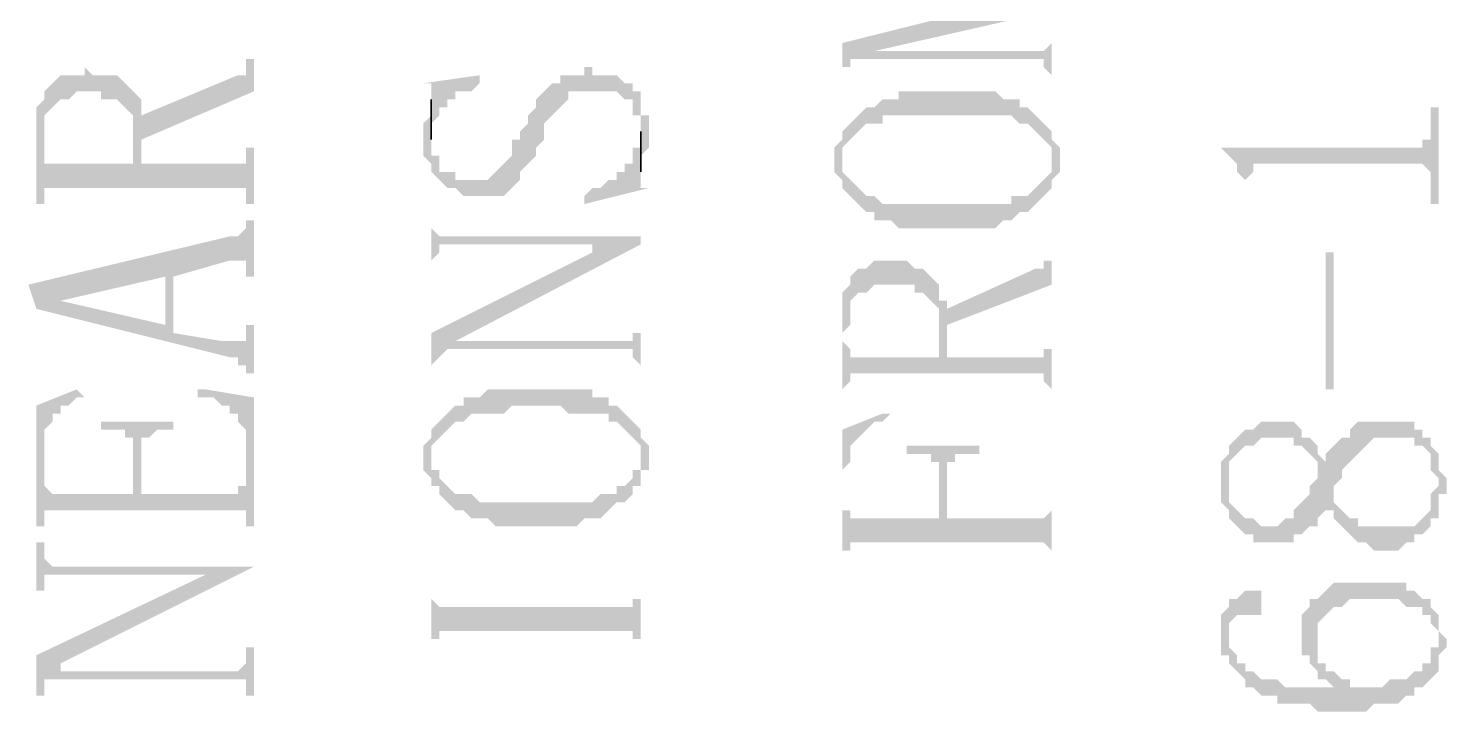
# Model space of a CAD drawing. Header units: millimetres. Extents: x 1186 to 2336, y 1181 to 1549.
# Drawn here: x 1463.73 to 1471.68, y 1273.56 to 1277.39 of the extents above; entities that cross this region are included whole.
import ezdxf

# ---------------------------------------------------------------- set-up
doc = ezdxf.new("R2010")
doc.units = ezdxf.units.MM

msp = doc.modelspace()

# ---------------------------------------------------------------- hatches: boundary and pattern name
at = {"transparency": 33554559}
for points in [[(1468.29287, 1277.30716), (1468.29287, 1277.12663), (1468.29287, 1277.17177), (1468.338, 1277.17177), (1468.338, 1277.2169), (1468.38313, 1277.2169), (1468.4734, 1277.26203), (1469.46631, 1277.48769), (1469.19551, 1277.53282)], [(1468.38313, 1277.2169), (1469.42117, 1277.2169), (1469.42117, 1277.17177), (1469.42117, 1277.17177), (1469.46631, 1277.12663), (1469.46631, 1277.35229), (1469.46631, 1277.30716), (1469.46631, 1277.30716), (1469.42117, 1277.26203), (1468.4734, 1277.26203)], [(1464.36637, 1276.90097), (1464.36637, 1276.76558), (1464.99822, 1277.03637), (1464.99822, 1277.2169), (1464.95309, 1277.2169), (1464.95309, 1277.17177), (1464.95309, 1277.12663), (1464.90796, 1277.12663)], [(1463.77965, 1276.81071), (1463.77965, 1276.40452), (1463.82479, 1276.40452), (1463.82479, 1276.85584), (1463.82479, 1276.90097), (1463.86992, 1276.94611), (1463.86992, 1276.94611), (1463.91505, 1276.99124), (1463.96018, 1276.99124), (1464.00531, 1277.03637), (1464.14071, 1277.03637), (1464.14071, 1276.99124), (1464.23097, 1276.99124), (1464.27611, 1276.94611), (1464.27611, 1276.94611), (1464.32124, 1276.90097), (1464.32124, 1276.63018), (1464.36637, 1276.99124), (1464.32124, 1277.03637), (1464.32124, 1277.03637), (1464.27611, 1277.0815), (1464.27611, 1277.0815), (1464.23097, 1277.12663), (1464.09558, 1277.12663), (1464.05045, 1277.17177), (1464.05045, 1277.12663), (1463.91505, 1277.12663), (1463.86992, 1277.0815), (1463.86992, 1277.0815), (1463.82479, 1277.03637), (1463.82479, 1276.99124), (1463.77965, 1276.94611), (1463.77965, 1276.85584)], [(1465.946, 1276.76558), (1465.946, 1276.67531), (1465.99113, 1276.63018), (1465.99113, 1276.58505), (1465.99113, 1276.58505), (1466.03626, 1276.53992), (1466.03626, 1276.53992), (1466.08139, 1276.49478), (1466.12653, 1276.49478), (1466.17166, 1276.44965), (1466.39732, 1276.44965), (1466.44245, 1276.49478), (1466.44245, 1276.49478), (1466.48758, 1276.53992), (1466.48758, 1276.58505), (1466.53272, 1276.63018), (1466.53272, 1276.63018), (1466.57785, 1276.67531), (1466.57785, 1276.72044), (1466.62298, 1276.76558), (1466.62298, 1276.85584), (1466.66811, 1276.90097), (1466.66811, 1276.90097), (1466.71324, 1276.94611), (1466.71324, 1276.94611), (1466.75838, 1276.99124), (1466.75838, 1277.03637), (1467.02917, 1277.03637), (1467.0743, 1276.99124), (1467.11943, 1276.99124), (1467.11943, 1276.90097), (1467.16457, 1276.90097), (1467.16457, 1276.63018), (1467.16457, 1276.67531), (1467.16457, 1276.67531), (1467.2097, 1276.72044), (1467.2097, 1276.81071), (1467.2097, 1276.90097), (1467.16457, 1276.90097), (1467.16457, 1277.03637), (1467.11943, 1277.03637), (1467.11943, 1277.0815), (1467.0743, 1277.0815), (1467.02917, 1277.12663), (1466.89377, 1277.12663), (1466.89377, 1277.17177), (1466.84864, 1277.17177), (1466.84864, 1277.12663), (1466.71324, 1277.12663), (1466.71324, 1277.0815), (1466.66811, 1277.0815), (1466.62298, 1277.03637), (1466.62298, 1277.03637), (1466.57785, 1276.99124), (1466.57785, 1276.94611), (1466.53272, 1276.90097), (1466.53272, 1276.85584), (1466.48758, 1276.81071), (1466.48758, 1276.76558), (1466.44245, 1276.76558), (1466.44245, 1276.67531), (1466.39732, 1276.63018), (1466.39732, 1276.63018), (1466.35219, 1276.58505), (1466.35219, 1276.58505), (1466.30705, 1276.53992), (1466.12653, 1276.53992), (1466.12653, 1276.58505), (1466.03626, 1276.58505), (1466.03626, 1276.67531), (1465.99113, 1276.67531), (1465.99113, 1276.94611), (1465.99113, 1276.90097), (1465.99113, 1276.90097), (1465.946, 1276.85584), (1465.946, 1276.81071)], [(1465.946, 1277.0815), (1465.99113, 1277.0815), (1465.99113, 1277.03637), (1465.99113, 1276.85584), (1466.03626, 1276.90097), (1466.03626, 1276.94611), (1466.08139, 1276.94611), (1466.08139, 1276.99124), (1466.12653, 1276.99124), (1466.12653, 1277.03637), (1466.21679, 1277.03637), (1466.26192, 1277.0815), (1466.26192, 1277.12663)], [(1463.82479, 1276.44965), (1463.82479, 1276.49478), (1464.95309, 1276.49478), (1464.95309, 1276.40452), (1464.99822, 1276.40452), (1464.99822, 1276.72044), (1464.95309, 1276.72044), (1464.95309, 1276.67531), (1464.95309, 1276.63018), (1464.36637, 1276.63018), (1464.36637, 1276.90097), (1464.36637, 1276.99124), (1464.32124, 1276.63018), (1463.82479, 1276.63018), (1463.82479, 1276.76558)], [(1468.29287, 1276.81071), (1468.29287, 1276.63018), (1468.29287, 1276.67531), (1468.29287, 1276.72044), (1468.338, 1276.76558), (1468.338, 1276.76558), (1468.38313, 1276.81071), (1468.38313, 1276.81071), (1468.42827, 1276.85584), (1468.51853, 1276.85584), (1468.51853, 1276.90097), (1469.24065, 1276.90097), (1469.28578, 1276.85584), (1469.33091, 1276.85584), (1469.37604, 1276.81071), (1469.37604, 1276.81071), (1469.42117, 1276.76558), (1469.42117, 1276.76558), (1469.46631, 1276.72044), (1469.46631, 1276.63018), (1469.46631, 1276.81071), (1469.42117, 1276.85584), (1469.42117, 1276.85584), (1469.37604, 1276.90097), (1469.37604, 1276.90097), (1469.33091, 1276.94611), (1469.28578, 1276.94611), (1469.28578, 1276.99124), (1469.19551, 1276.99124), (1469.15038, 1277.03637), (1468.6088, 1277.03637), (1468.6088, 1276.99124), (1468.51853, 1276.99124), (1468.4734, 1276.94611), (1468.42827, 1276.94611), (1468.38313, 1276.90097), (1468.38313, 1276.90097), (1468.338, 1276.85584), (1468.338, 1276.85584)], [(1470.41408, 1276.72044), (1470.41408, 1276.72044), (1470.45921, 1276.67531), (1470.45921, 1276.67531), (1470.50435, 1276.63018), (1470.50435, 1276.58505), (1470.50435, 1276.58505), (1470.54948, 1276.53992), (1470.54948, 1276.40452), (1470.54948, 1276.53992), (1470.59461, 1276.58505), (1470.59461, 1276.63018), (1471.54239, 1276.63018), (1471.58752, 1276.58505), (1471.58752, 1276.40452), (1471.63265, 1276.40452), (1471.63265, 1276.94611), (1471.58752, 1276.94611), (1471.58752, 1276.85584), (1471.58752, 1276.76558), (1471.54239, 1276.76558), (1471.54239, 1276.72044), (1471.49725, 1276.72044)], [(1468.24774, 1276.63018), (1468.24774, 1276.58505), (1468.29287, 1276.53992), (1468.29287, 1276.49478), (1468.338, 1276.44965), (1468.338, 1276.44965), (1468.38313, 1276.40452), (1468.38313, 1276.40452), (1468.42827, 1276.35939), (1468.4734, 1276.35939), (1468.4734, 1276.31425), (1468.56366, 1276.31425), (1468.6088, 1276.26912), (1469.15038, 1276.26912), (1469.19551, 1276.31425), (1469.24065, 1276.31425), (1469.28578, 1276.35939), (1469.33091, 1276.35939), (1469.37604, 1276.40452), (1469.37604, 1276.40452), (1469.42117, 1276.44965), (1469.42117, 1276.44965), (1469.46631, 1276.49478), (1469.46631, 1276.53992), (1469.46631, 1276.53992), (1469.51144, 1276.58505), (1469.51144, 1276.63018), (1469.51144, 1276.72044), (1469.46631, 1276.76558), (1469.46631, 1276.81071), (1469.46631, 1276.63018), (1469.46631, 1276.58505), (1469.42117, 1276.53992), (1469.42117, 1276.53992), (1469.37604, 1276.49478), (1469.37604, 1276.49478), (1469.33091, 1276.44965), (1469.24065, 1276.44965), (1469.24065, 1276.40452), (1468.51853, 1276.40452), (1468.4734, 1276.44965), (1468.42827, 1276.44965), (1468.38313, 1276.49478), (1468.38313, 1276.49478), (1468.338, 1276.53992), (1468.338, 1276.53992), (1468.29287, 1276.58505), (1468.29287, 1276.63018), (1468.29287, 1276.81071), (1468.29287, 1276.76558), (1468.29287, 1276.76558), (1468.24774, 1276.72044), (1468.24774, 1276.67531)], [(1466.84864, 1276.44965), (1466.84864, 1276.40452), (1467.2097, 1276.49478), (1467.16457, 1276.49478), (1467.16457, 1276.53992), (1467.16457, 1276.72044), (1467.11943, 1276.72044), (1467.11943, 1276.63018), (1467.0743, 1276.63018), (1467.0743, 1276.58505), (1467.02917, 1276.58505), (1467.02917, 1276.53992), (1466.98404, 1276.53992), (1466.93891, 1276.49478), (1466.89377, 1276.49478)], [(1463.73452, 1275.9532), (1463.77965, 1275.8178), (1463.91505, 1275.86293), (1464.50177, 1275.99833), (1464.50177, 1275.72754), (1464.5469, 1275.99833), (1464.86283, 1276.08859), (1464.95309, 1276.08859), (1464.95309, 1275.99833), (1464.99822, 1275.99833), (1464.99822, 1276.31425), (1464.95309, 1276.31425), (1464.95309, 1276.26912), (1464.95309, 1276.26912), (1464.90796, 1276.22399), (1464.86283, 1276.22399)], [(1465.99113, 1276.31425), (1465.99113, 1276.04346), (1465.99113, 1276.08859), (1466.03626, 1276.13373), (1466.03626, 1276.17886), (1466.89377, 1276.17886), (1466.89377, 1276.13373), (1467.16457, 1276.17886), (1467.16457, 1276.22399), (1466.03626, 1276.22399), (1465.99113, 1276.26912)], [(1465.99113, 1275.6824), (1465.99113, 1275.45674), (1465.99113, 1275.50188), (1466.03626, 1275.54701), (1466.03626, 1275.54701), (1466.08139, 1275.59214), (1466.12653, 1275.63727), (1467.16457, 1276.17886), (1466.89377, 1276.13373)], [(1468.29287, 1275.72754), (1468.29287, 1275.36648), (1468.29287, 1275.6824), (1468.338, 1275.72754), (1468.338, 1275.8178), (1468.338, 1275.86293), (1468.38313, 1275.90807), (1468.42827, 1275.90807), (1468.4734, 1275.9532), (1468.69906, 1275.9532), (1468.69906, 1275.90807), (1468.74419, 1275.90807), (1468.78932, 1275.86293), (1468.78932, 1275.86293), (1468.83446, 1275.8178), (1468.83446, 1275.77267), (1468.83446, 1275.54701), (1468.83446, 1275.9532), (1468.78932, 1275.99833), (1468.78932, 1275.99833), (1468.74419, 1276.04346), (1468.69906, 1276.04346), (1468.65393, 1276.08859), (1468.4734, 1276.08859), (1468.42827, 1276.04346), (1468.38313, 1276.04346), (1468.338, 1275.99833), (1468.338, 1275.9532), (1468.29287, 1275.90807), (1468.29287, 1275.77267)], [(1468.87959, 1275.8178), (1468.87959, 1275.72754), (1469.46631, 1275.9532), (1469.46631, 1276.13373), (1469.46631, 1276.08859), (1469.42117, 1276.08859), (1469.42117, 1276.04346), (1469.37604, 1276.04346)], [(1471.04593, 1275.36648), (1471.04593, 1276.13373), (1471.0008, 1276.13373), (1471.0008, 1275.36648)], [(1463.77965, 1275.8178), (1464.86283, 1275.54701), (1464.90796, 1275.54701), (1464.90796, 1275.50188), (1464.95309, 1275.50188), (1464.95309, 1275.45674), (1464.99822, 1275.45674), (1464.99822, 1275.72754), (1464.95309, 1275.72754), (1464.95309, 1275.6824), (1464.95309, 1275.63727), (1464.81769, 1275.63727), (1464.5469, 1275.6824), (1464.5469, 1275.99833), (1464.50177, 1275.72754), (1463.91505, 1275.86293), (1463.91505, 1275.86293)], [(1468.29287, 1275.36648), (1468.338, 1275.41161), (1468.338, 1275.45674), (1469.42117, 1275.45674), (1469.42117, 1275.41161), (1469.42117, 1275.41161), (1469.46631, 1275.36648), (1469.46631, 1275.63727), (1469.46631, 1275.59214), (1469.42117, 1275.59214), (1469.42117, 1275.54701), (1468.87959, 1275.54701), (1468.87959, 1275.86293), (1468.83446, 1275.86293), (1468.83446, 1275.90807), (1468.83446, 1275.54701), (1468.338, 1275.54701), (1468.338, 1275.59214), (1468.338, 1275.59214), (1468.29287, 1275.63727), (1468.29287, 1275.6824)], [(1466.08139, 1275.59214), (1467.11943, 1275.59214), (1467.11943, 1275.54701), (1467.11943, 1275.54701), (1467.16457, 1275.50188), (1467.16457, 1275.45674), (1467.16457, 1275.72754), (1467.16457, 1275.6824), (1467.11943, 1275.6824), (1467.11943, 1275.63727), (1466.12653, 1275.63727)], [(1463.77965, 1275.27621), (1463.77965, 1274.59923), (1463.82479, 1274.59923), (1463.82479, 1275.05055), (1463.82479, 1275.14082), (1463.86992, 1275.18595), (1463.86992, 1275.23108), (1463.91505, 1275.23108), (1463.91505, 1275.27621), (1463.96018, 1275.27621), (1464.00531, 1275.32135), (1464.05045, 1275.32135), (1464.00531, 1275.36648)], [(1464.6823, 1275.36648), (1464.6823, 1275.32135), (1464.77256, 1275.32135), (1464.81769, 1275.27621), (1464.86283, 1275.27621), (1464.86283, 1275.23108), (1464.90796, 1275.23108), (1464.90796, 1275.18595), (1464.95309, 1275.14082), (1464.95309, 1274.59923), (1464.99822, 1274.59923), (1464.99822, 1275.32135), (1464.72743, 1275.36648)], [(1465.99113, 1275.14082), (1465.99113, 1275.00542), (1465.99113, 1275.05055), (1465.99113, 1275.05055), (1466.03626, 1275.09569), (1466.03626, 1275.09569), (1466.08139, 1275.14082), (1466.08139, 1275.14082), (1466.12653, 1275.18595), (1466.17166, 1275.18595), (1466.21679, 1275.23108), (1466.39732, 1275.23108), (1466.44245, 1275.27621), (1466.71324, 1275.27621), (1466.75838, 1275.23108), (1466.98404, 1275.23108), (1466.98404, 1275.18595), (1467.02917, 1275.18595), (1467.0743, 1275.14082), (1467.0743, 1275.14082), (1467.11943, 1275.09569), (1467.11943, 1275.09569), (1467.16457, 1275.05055), (1467.16457, 1275.00542), (1467.16457, 1275.14082), (1467.11943, 1275.18595), (1467.11943, 1275.18595), (1467.0743, 1275.23108), (1467.0743, 1275.23108), (1467.02917, 1275.27621), (1466.98404, 1275.27621), (1466.98404, 1275.32135), (1466.89377, 1275.32135), (1466.89377, 1275.36648), (1466.30705, 1275.36648), (1466.26192, 1275.32135), (1466.17166, 1275.32135), (1466.17166, 1275.27621), (1466.12653, 1275.27621), (1466.08139, 1275.23108), (1466.08139, 1275.23108), (1466.03626, 1275.18595), (1466.03626, 1275.18595)], [(1468.29287, 1275.14082), (1468.29287, 1274.4187), (1468.29287, 1274.91516), (1468.29287, 1274.91516), (1468.338, 1274.96029), (1468.338, 1275.05055), (1468.38313, 1275.09569), (1468.38313, 1275.09569), (1468.42827, 1275.14082), (1468.42827, 1275.14082), (1468.4734, 1275.18595), (1468.51853, 1275.18595), (1468.56366, 1275.23108), (1468.51853, 1275.23108)], [(1464.14071, 1275.18595), (1464.14071, 1275.14082), (1464.27611, 1275.14082), (1464.27611, 1275.09569), (1464.32124, 1275.09569), (1464.32124, 1274.77976), (1464.36637, 1275.00542), (1464.36637, 1275.09569), (1464.4115, 1275.09569), (1464.45664, 1275.14082), (1464.5469, 1275.14082), (1464.5469, 1275.18595)], [(1465.946, 1275.00542), (1465.946, 1274.91516), (1465.99113, 1274.87003), (1465.99113, 1274.82489), (1466.03626, 1274.82489), (1466.03626, 1274.77976), (1466.08139, 1274.73463), (1466.08139, 1274.73463), (1466.12653, 1274.6895), (1466.17166, 1274.6895), (1466.21679, 1274.64436), (1466.30705, 1274.64436), (1466.35219, 1274.59923), (1466.80351, 1274.59923), (1466.84864, 1274.64436), (1466.93891, 1274.64436), (1466.98404, 1274.6895), (1466.98404, 1274.6895), (1467.02917, 1274.73463), (1467.0743, 1274.73463), (1467.11943, 1274.77976), (1467.11943, 1274.82489), (1467.16457, 1274.82489), (1467.16457, 1274.91516), (1467.2097, 1274.91516), (1467.2097, 1275.00542), (1467.2097, 1275.05055), (1467.16457, 1275.09569), (1467.16457, 1275.14082), (1467.16457, 1274.96029), (1467.16457, 1274.91516), (1467.11943, 1274.91516), (1467.11943, 1274.87003), (1467.0743, 1274.82489), (1467.02917, 1274.82489), (1467.02917, 1274.77976), (1466.93891, 1274.77976), (1466.89377, 1274.73463), (1466.26192, 1274.73463), (1466.21679, 1274.77976), (1466.12653, 1274.77976), (1466.08139, 1274.82489), (1466.08139, 1274.82489), (1466.03626, 1274.87003), (1466.03626, 1274.91516), (1465.99113, 1274.91516), (1465.99113, 1275.14082), (1465.99113, 1275.09569), (1465.946, 1275.05055)], [(1470.41408, 1274.87003), (1470.41408, 1274.73463), (1470.41408, 1274.73463), (1470.45921, 1274.6895), (1470.45921, 1274.64436), (1470.45921, 1274.64436), (1470.50435, 1274.59923), (1470.50435, 1274.59923), (1470.54948, 1274.5541), (1470.59461, 1274.5541), (1470.59461, 1274.50897), (1470.82027, 1274.50897), (1470.82027, 1274.5541), (1470.8654, 1274.5541), (1470.91054, 1274.59923), (1470.95567, 1274.59923), (1470.95567, 1274.64436), (1471.0008, 1274.6895), (1471.0008, 1274.73463), (1471.0008, 1274.6895), (1471.04593, 1274.6895), (1471.04593, 1274.82489), (1471.09106, 1274.87003), (1471.09106, 1274.91516), (1471.1362, 1274.96029), (1471.1362, 1274.96029), (1471.18133, 1275.00542), (1471.18133, 1275.00542), (1471.22646, 1275.05055), (1471.22646, 1275.05055), (1471.27159, 1275.09569), (1471.49725, 1275.09569), (1471.49725, 1275.05055), (1471.54239, 1275.05055), (1471.58752, 1275.00542), (1471.58752, 1274.91516), (1471.63265, 1274.87003), (1471.63265, 1274.64436), (1471.63265, 1274.77976), (1471.67778, 1274.77976), (1471.67778, 1274.87003), (1471.63265, 1274.91516), (1471.63265, 1275.00542), (1471.63265, 1275.00542), (1471.58752, 1275.05055), (1471.58752, 1275.09569), (1471.54239, 1275.09569), (1471.54239, 1275.14082), (1471.49725, 1275.14082), (1471.49725, 1275.18595), (1471.18133, 1275.18595), (1471.1362, 1275.14082), (1471.1362, 1275.09569), (1471.09106, 1275.09569), (1471.04593, 1275.05055), (1471.04593, 1275.05055), (1471.0008, 1275.00542), (1471.0008, 1274.96029), (1471.0008, 1274.96029), (1470.95567, 1275.00542), (1470.95567, 1274.91516), (1470.95567, 1274.87003), (1470.91054, 1274.82489), (1470.91054, 1274.77976), (1470.91054, 1274.77976), (1470.8654, 1274.73463), (1470.8654, 1274.73463), (1470.82027, 1274.6895), (1470.82027, 1274.64436), (1470.77514, 1274.64436), (1470.73001, 1274.59923), (1470.63974, 1274.59923), (1470.59461, 1274.64436), (1470.54948, 1274.64436), (1470.50435, 1274.6895), (1470.50435, 1274.6895), (1470.45921, 1274.73463), (1470.45921, 1275.05055), (1470.45921, 1275.00542), (1470.41408, 1274.96029), (1470.41408, 1274.91516), (1470.41408, 1274.91516)], [(1470.45921, 1275.05055), (1470.45921, 1274.87003), (1470.45921, 1274.96029), (1470.50435, 1275.00542), (1470.50435, 1275.00542), (1470.54948, 1275.05055), (1470.59461, 1275.05055), (1470.63974, 1275.09569), (1470.82027, 1275.09569), (1470.82027, 1275.05055), (1470.8654, 1275.05055), (1470.91054, 1275.00542), (1470.91054, 1275.00542), (1470.95567, 1274.96029), (1470.95567, 1274.91516), (1470.95567, 1275.05055), (1470.95567, 1275.05055), (1470.91054, 1275.09569), (1470.8654, 1275.09569), (1470.8654, 1275.14082), (1470.8654, 1275.14082), (1470.82027, 1275.18595), (1470.63974, 1275.18595), (1470.59461, 1275.14082), (1470.54948, 1275.14082), (1470.50435, 1275.09569), (1470.50435, 1275.09569)], [(1463.82479, 1274.59923), (1463.82479, 1274.6895), (1464.95309, 1274.6895), (1464.95309, 1274.64436), (1464.95309, 1274.87003), (1464.95309, 1274.82489), (1464.90796, 1274.82489), (1464.90796, 1274.77976), (1464.36637, 1274.77976), (1464.36637, 1275.00542), (1464.32124, 1274.77976), (1463.86992, 1274.77976), (1463.82479, 1274.82489), (1463.82479, 1275.05055)], [(1468.65393, 1275.05055), (1468.65393, 1275.00542), (1468.78932, 1275.00542), (1468.78932, 1274.96029), (1468.83446, 1274.96029), (1468.83446, 1274.64436), (1468.87959, 1274.87003), (1468.87959, 1274.96029), (1468.92472, 1274.96029), (1468.92472, 1275.00542), (1469.06012, 1275.00542), (1469.06012, 1275.05055)], [(1468.29287, 1274.46384), (1468.338, 1274.46384), (1468.338, 1274.50897), (1469.42117, 1274.50897), (1469.46631, 1274.46384), (1469.46631, 1274.4187), (1469.46631, 1274.73463), (1469.46631, 1274.6895), (1469.46631, 1274.6895), (1469.42117, 1274.64436), (1468.87959, 1274.64436), (1468.87959, 1274.87003), (1468.83446, 1274.64436), (1468.338, 1274.64436), (1468.338, 1274.6895), (1468.29287, 1274.6895), (1468.29287, 1274.91516)], [(1471.04593, 1274.6895), (1471.04593, 1274.64436), (1471.09106, 1274.59923), (1471.09106, 1274.59923), (1471.1362, 1274.5541), (1471.1362, 1274.5541), (1471.18133, 1274.50897), (1471.22646, 1274.50897), (1471.27159, 1274.46384), (1471.40699, 1274.46384), (1471.45212, 1274.50897), (1471.49725, 1274.50897), (1471.49725, 1274.5541), (1471.54239, 1274.5541), (1471.58752, 1274.59923), (1471.58752, 1274.64436), (1471.63265, 1274.64436), (1471.63265, 1274.82489), (1471.63265, 1274.82489), (1471.58752, 1274.77976), (1471.58752, 1274.6895), (1471.58752, 1274.6895), (1471.54239, 1274.64436), (1471.54239, 1274.64436), (1471.49725, 1274.59923), (1471.18133, 1274.59923), (1471.18133, 1274.64436), (1471.1362, 1274.64436), (1471.09106, 1274.6895), (1471.09106, 1274.6895), (1471.04593, 1274.73463), (1471.04593, 1274.73463)], [(1463.77965, 1274.50897), (1463.77965, 1274.23817), (1463.82479, 1274.23817), (1463.82479, 1274.32844), (1464.72743, 1274.32844), (1464.99822, 1274.37357), (1463.86992, 1274.37357), (1463.82479, 1274.4187), (1463.82479, 1274.50897)], [(1463.77965, 1273.87712), (1463.77965, 1273.65146), (1463.82479, 1273.65146), (1463.82479, 1273.69659), (1463.82479, 1273.74172), (1463.86992, 1273.74172), (1463.91505, 1273.83199), (1464.99822, 1274.37357), (1464.72743, 1274.32844)], [(1465.99113, 1274.37357), (1465.99113, 1273.78685), (1465.99113, 1273.96738), (1466.03626, 1273.96738), (1466.03626, 1274.01251), (1467.11943, 1274.01251), (1467.11943, 1273.96738), (1467.16457, 1273.96738), (1467.16457, 1273.78685), (1467.16457, 1274.37357), (1467.16457, 1274.19304), (1467.11943, 1274.19304), (1467.11943, 1274.14791), (1466.03626, 1274.14791), (1465.99113, 1274.19304)], [(1470.8654, 1273.96738), (1470.8654, 1273.87712), (1470.91054, 1273.87712), (1470.91054, 1273.83199), (1470.91054, 1273.83199), (1470.95567, 1273.78685), (1470.95567, 1274.05765), (1470.95567, 1274.05765), (1471.0008, 1274.10278), (1471.0008, 1274.10278), (1471.04593, 1274.14791), (1471.09106, 1274.14791), (1471.1362, 1274.19304), (1471.40699, 1274.19304), (1471.45212, 1274.14791), (1471.54239, 1274.14791), (1471.54239, 1274.10278), (1471.58752, 1274.10278), (1471.58752, 1274.05765), (1471.58752, 1274.05765), (1471.63265, 1274.01251), (1471.63265, 1273.78685), (1471.63265, 1273.83199), (1471.63265, 1273.87712), (1471.67778, 1273.92225), (1471.67778, 1273.96738), (1471.67778, 1273.96738), (1471.63265, 1274.01251), (1471.63265, 1274.10278), (1471.63265, 1274.10278), (1471.58752, 1274.14791), (1471.58752, 1274.19304), (1471.54239, 1274.19304), (1471.49725, 1274.23817), (1471.45212, 1274.23817), (1471.45212, 1274.28331), (1471.04593, 1274.28331), (1471.0008, 1274.23817), (1471.0008, 1274.23817), (1470.95567, 1274.19304), (1470.91054, 1274.19304), (1470.91054, 1274.14791), (1470.91054, 1274.14791), (1470.8654, 1274.10278), (1470.8654, 1274.01251)], [(1470.45921, 1274.14791), (1470.45921, 1274.01251), (1470.45921, 1274.05765), (1470.45921, 1274.05765), (1470.50435, 1274.10278), (1470.63974, 1274.10278), (1470.63974, 1274.14791), (1470.63974, 1274.23817), (1470.54948, 1274.23817), (1470.50435, 1274.19304), (1470.45921, 1274.19304)], [(1470.41408, 1274.01251), (1470.41408, 1273.96738), (1470.41408, 1273.87712), (1470.45921, 1273.87712), (1470.45921, 1273.83199), (1470.50435, 1273.78685), (1470.50435, 1273.78685), (1470.54948, 1273.74172), (1470.54948, 1273.69659), (1470.59461, 1273.69659), (1470.63974, 1273.65146), (1470.73001, 1273.65146), (1470.73001, 1273.60632), (1470.91054, 1273.60632), (1470.95567, 1273.56119), (1471.22646, 1273.56119), (1471.27159, 1273.60632), (1471.40699, 1273.60632), (1471.45212, 1273.65146), (1471.49725, 1273.65146), (1471.49725, 1273.69659), (1471.54239, 1273.69659), (1471.58752, 1273.74172), (1471.58752, 1273.74172), (1471.63265, 1273.78685), (1471.63265, 1273.96738), (1471.63265, 1273.92225), (1471.58752, 1273.92225), (1471.58752, 1273.83199), (1471.54239, 1273.83199), (1471.54239, 1273.78685), (1471.49725, 1273.78685), (1471.45212, 1273.74172), (1471.36186, 1273.74172), (1471.31673, 1273.69659), (1471.1362, 1273.69659), (1471.1362, 1273.74172), (1471.09106, 1273.74172), (1471.04593, 1273.69659), (1470.77514, 1273.69659), (1470.73001, 1273.74172), (1470.63974, 1273.74172), (1470.59461, 1273.78685), (1470.54948, 1273.78685), (1470.54948, 1273.83199), (1470.50435, 1273.83199), (1470.50435, 1273.87712), (1470.45921, 1273.92225), (1470.45921, 1274.14791), (1470.41408, 1274.10278), (1470.41408, 1274.05765)], [(1470.95567, 1273.78685), (1470.95567, 1273.74172), (1471.0008, 1273.74172), (1471.04593, 1273.69659), (1471.09106, 1273.74172), (1471.04593, 1273.78685), (1471.0008, 1273.78685), (1471.0008, 1273.83199), (1470.95567, 1273.83199), (1470.95567, 1273.92225), (1470.95567, 1273.96738)], [(1463.86992, 1273.74172), (1464.95309, 1273.74172), (1464.95309, 1273.65146), (1464.99822, 1273.65146), (1464.99822, 1273.92225), (1464.95309, 1273.92225), (1464.95309, 1273.83199), (1464.95309, 1273.83199), (1464.90796, 1273.78685), (1463.91505, 1273.78685), (1463.91505, 1273.83199)]]:
    msp.add_hatch(color=256, dxfattribs=at).paths.add_polyline_path(points)

# ---------------------------------------------------------------- linework, layer by layer
for points in [[(1465.99113, 1276.94611), (1465.99113, 1276.76558), (1465.99113, 1276.99124), (1465.99113, 1276.99124)], [(1467.16457, 1276.72044), (1467.16457, 1276.58505), (1467.16457, 1276.81071), (1467.16457, 1276.76558)]]:
    msp.add_lwpolyline(points, close=True)

doc.saveas('drawing.dxf')
